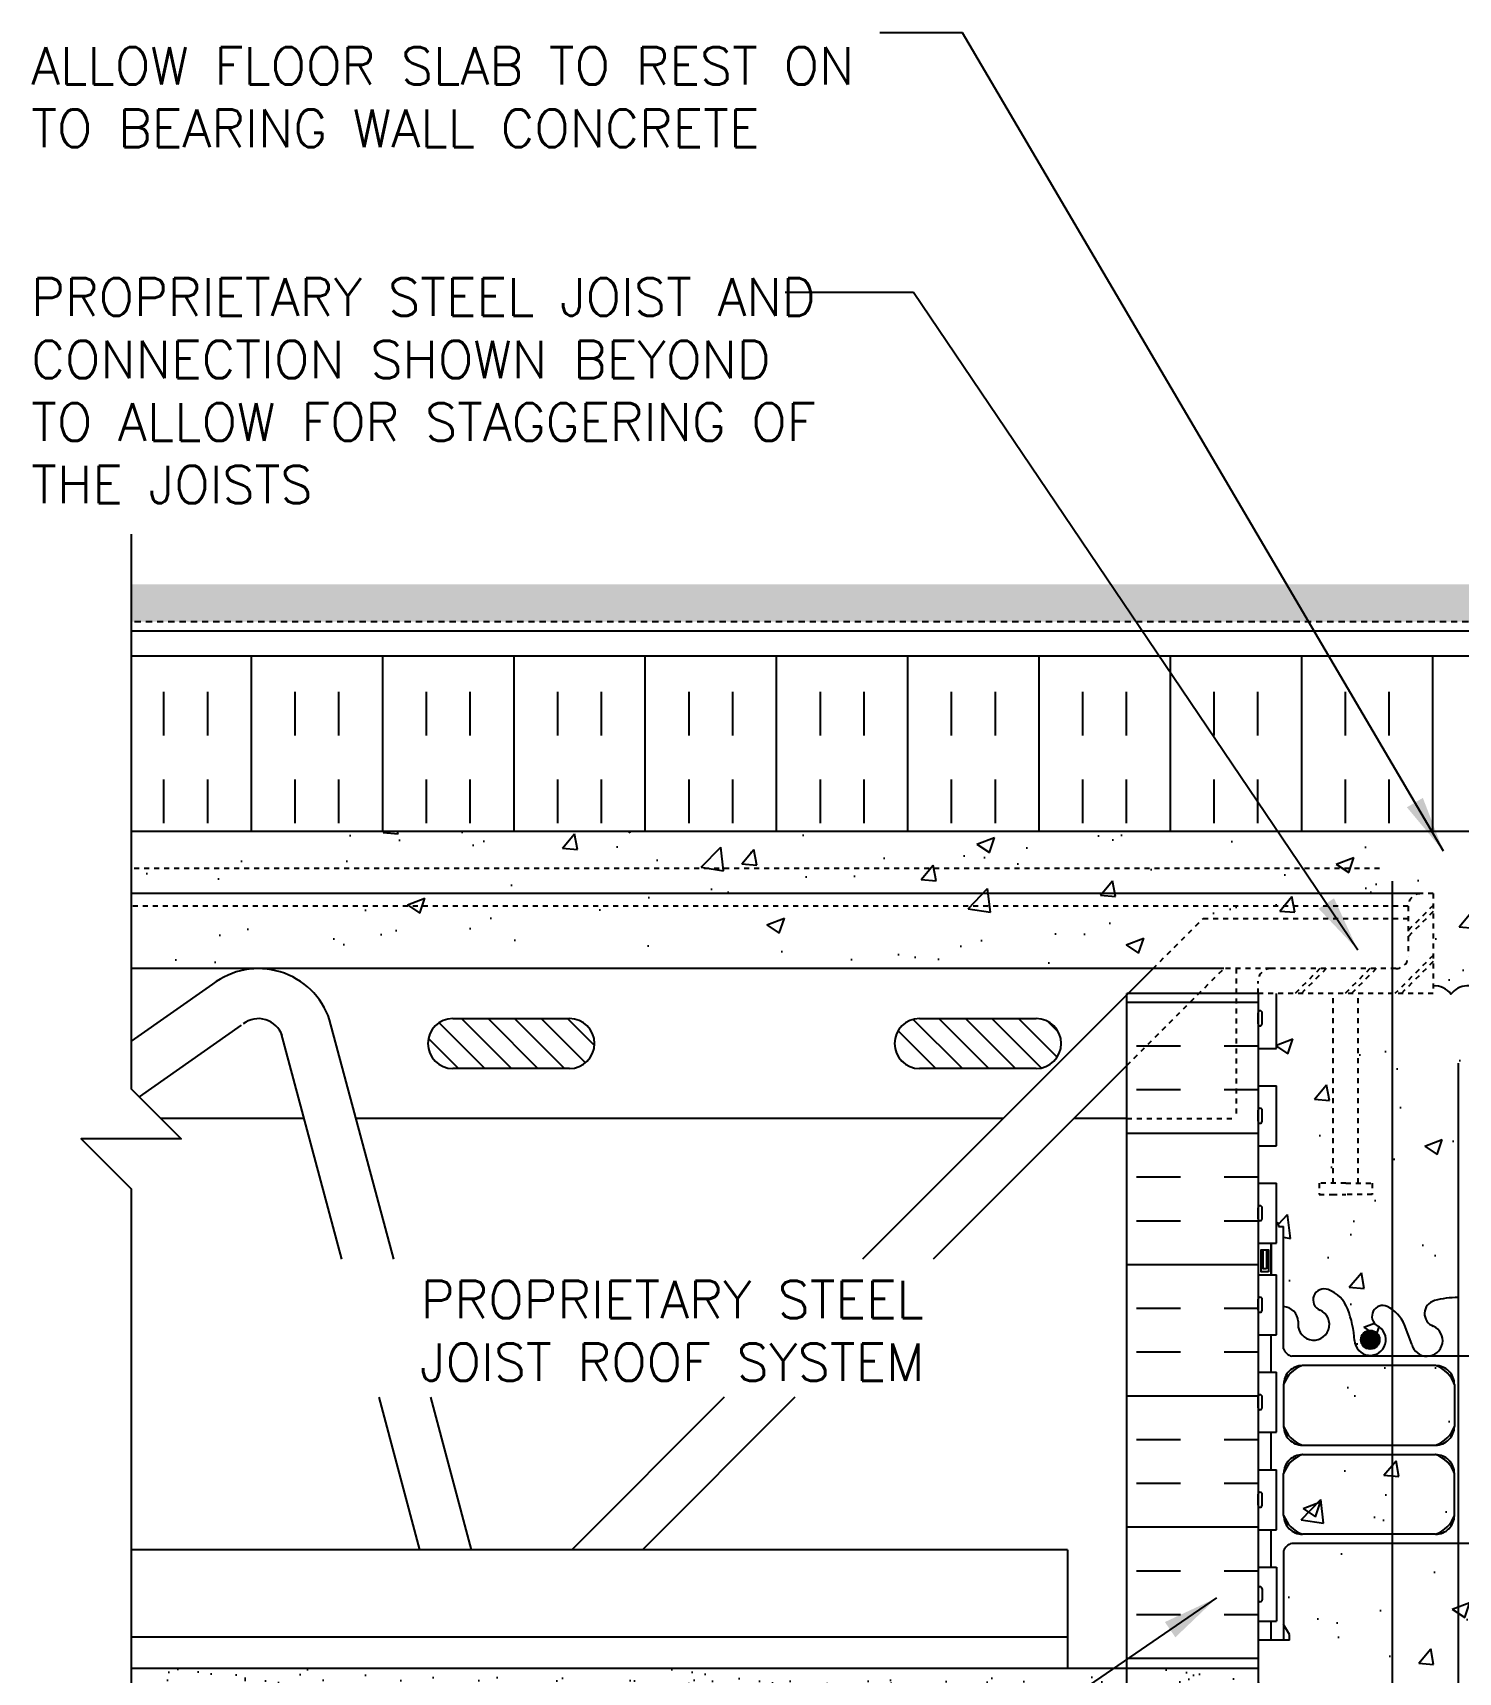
# Model space of a CAD drawing. Header units: inches. Extents: x 170.3 to 227.3, y 170.2 to 242.7.
# Drawn here: x 170.25 to 198.76, y 208.22 to 241.01 of the extents above; entities that cross this region are included whole.
import ezdxf

# ---------------------------------------------------------------- set-up
doc = ezdxf.new("R2010")
doc.units = ezdxf.units.IN
doc.header["$LTSCALE"] = 0.5
doc.header["$MEASUREMENT"] = 0
doc.linetypes.add('DASHED2', pattern=[0.375, 0.25, -0.125])
doc.linetypes.add('HIDDEN2', pattern=[0.1875, 0.125, -0.0625])
for name, color, linetype in [('HATCH', 12, 'Continuous'), ('Hidden2', 12, 'HIDDEN2'), ('line25', 2, 'Continuous'), ('LINE3', 3, 'Continuous'), ('LINE50', 5, 'Continuous'), ('LINE9', 9, 'Continuous'), ('TEXT', 4, 'Continuous'), ('Web_Edge', 9, 'Continuous')]:
    doc.layers.add(name, color=color, linetype=linetype)
doc.styles.add('DIM', font='romans.shx', dxfattribs={"width": 0.7})
doc.styles.add('ROMANS', font='romans.shx', dxfattribs={"height": 0.75})
doc.dimstyles.new('ext_12', dxfattribs={"dimscale": 12, "dimtxt": 0.075, "dimasz": 0.09375, "dimexe": 0.09375, "dimexo": 0.0625, "dimgap": 0.0625, "dimtad": 1, "dimdec": 1, "dimzin": 2, "dimdsep": 46, "dimlunit": 4, "dimtxsty": 'DIM', "dimcen": 0.09, "dimdle": 0.09375, "dimclrt": 4, "dimadec": 0, "dimazin": 0, "dimtfac": 1, "dimtdec": 1, "dimtmove": 2, "dimatfit": 3, "dimfxl": 1, "dimfrac": 2, "dimtolj": 1, "dimtzin": 0, "dimarcsym": 0})

msp = doc.modelspace()

# ---------------------------------------------------------------- hatches: boundary and pattern name
at = {"layer": 'HATCH'}
h = msp.add_hatch(dxfattribs=at)
h.set_pattern_fill('GRAVEL', color=256, style=0)
h.set_pattern_definition([(228.0128, (0.72, 1), (-7.999998232158162, -9.000001341607247), [0.134536, -13.319088]), (184.9697, (0.63, 0.9), (12.00000105151764, 0.9999913070070519), [0.230868, -22.855925]), (132.5104, (0.4, 0.88), (9.999990718346812, -11.0000086738712), [0.162788, -16.116032]), (267.2737, (0.01, 0.63), (0.9999960177271904, 20.00000029497347), [0.210238, -20.813558]), (292.8337, (0, 0.42), (-5.00000990543714, 11.99999641177778), [0.206155, -20.409373]), (357.2737, (0.08, 0.23), (-20.00000029497347, 0.9999960177271915), [0.210238, -20.813558]), (37.6942, (0.29, 0.22), (-13.00000734561798, -9.99999040516053), [0.278029, -27.524849]), (72.2553, (0.51, 0.39), (7.000010762705409, 21.99999623123919), [0.262488, -25.986321]), (121.4296, (0.59, 0.64), (-8.000008234176365, 12.99999503649257), [0.21095, -20.884073]), (175.2364, (0.48, 0.82), (11.00000094631958, -0.9999915326612605), [0.240832, -11.800763]), (222.3974, (0.24, 0.84), (-12.00000735107323, -10.99999208201412), [0.311448, -30.833375]), (138.8141, (1, 0.62), (-7.000002946805715, 5.999997313342756), [0.106301, -10.523844]), (171.4692, (0.92, 0.69), (12.99999828481513, -2.00000791003979), [0.202237, -20.021511]), (225, (0.72, 0.72), (-1.110223024625157e-16, -1.000000309448952), [0.141421, -1.272792]), (203.1986, (0.65, 0.84), (4.999999730667075, 2.000001325264854), [0.076158, -7.539615]), (291.8014, (0.58, 0.81), (-0.9999999105006487, 3.00000027301077), [0.107703, -5.277462]), (30.9638, (0.62, 0.71), (2.999998022287998, 2.000002483540733), [0.174929, -5.656022999999999]), (161.5651, (0.77, 0.8), (2.000000434592962, -0.9999984032227077), [0.126491, -3.035787]), (16.38950000000001, (0, 0.81), (10.00000219841196, 2.99999270981797), [0.1772, -17.542845]), (70.3462, (0.17, 0.86), (-3.999995247371745, -11.00000213560622), [0.148661, -14.717408]), (293.1986, (0.77, 1), (-2.000001325264854, 4.999999730667075), [0.152315, -7.463458]), (343.6105, (0.83, 0.86), (-10.00000219841196, 2.999992709817974), [0.1772, -17.542845]), (339.444, (0, 0.19), (-5.000001844542423, 1.999995996421584), [0.17088, -8.373124]), (294.7751, (0.16, 0.13), (-4.99999218924517, 11.00000342183912), [0.143178, -14.174643]), (66.80140000000002, (0.78, 0), (2.000001325264855, 4.999999730667075), [0.152315, -7.463458]), (17.354, (0.84, 0.14), (-13.00000201909683, -3.999994502259118), [0.167631, -16.59542399999999]), (69.444, (0.29, 0), (-1.999995996421587, -5.000001844542422), [0.08544, -8.458563999999999]), (101.3099, (0.72, 0), (-0.9999976321616053, 4.000000752230952), [0.05099, -5.048029]), (165.9638, (0.71, 0.05), (3.00000054598974, -0.9999980573612457), [0.206155, -3.91695]), (186.009, (0.51, 0.1), (9.99999975090604, 0.9999993174818415), [0.19105, -18.913923]), (303.6901, (0.62, 0.62), (-1.000001334507191, 1.99999955777116), [0.144222, -3.461329]), (353.1572, (0.7, 0.5), (16.99999936547855, -2.000007997924761), [0.251794, -24.927563]), (60.94540000000001, (0.95, 0.47), (-4.000000027199279, -7.000000384569685), [0.102956, -10.192674]), (90, (1, 0.56), (-0.9999999999999999, 1), [0.06, -0.94]), (120.2564, (0.49, 0.13), (3.999994886802693, -7.000002455854734), [0.138924, -13.75352]), (48.01280000000001, (0.42, 0.25), (7.99999823215816, 9.00000134160725), [0.269072, -13.184552]), (0, (0.6, 0.45), (1, 1), [0.26, -0.74]), (325.3048, (0.86, 0.45), (-9.999994258987526, 7.000008609594458), [0.158114, -15.653274]), (254.0546, (0.99, 0.36), (-0.9999998892963811, -4.000000126652151), [0.145602, -7.134508]), (207.646, (0.95, 0.22), (-18.99999580717959, -10.00000771316918), [0.237065, -23.469474]), (175.4261, (0.74, 0.11), (-13.00000055831213, 0.999994801161084), [0.2507989999999999, -24.82907399999999])])
h.paths.add_polyline_path([(225.2879145059163, 229.9784510480389), (172.2233682889573, 229.9784510480389), (172.2233682889573, 229.2284510480389), (225.2879145059163, 229.2284510480387)])
h = msp.add_hatch(dxfattribs=at)
h.set_pattern_fill('INSUL', color=256, scale=7, angle=90, style=0)
h.set_pattern_definition([(90, (227.1245799611005, 226.9490903803436), (-2.625, 1.607348923880901e-16), []), (90, (226.2495799611005, 226.9490903803436), (-2.625, 1.607348923880901e-16), [0.875, -0.875]), (90, (225.3745799611005, 226.9490903803436), (-2.625, 1.607348923880901e-16), [0.875, -0.875])])
h.paths.add_polyline_path([(172.2233682889573, 228.5412463023123), (172.2233682889573, 225.041246302311), (224.020554001845, 225.0412463023123), (224.020554001845, 228.5412463023123)])
h.paths.add_polyline_path([(225.2879145059163, 225.0412463023109), (225.2879145059163, 228.5412463023123), (224.0295393151845, 228.5412463023123), (224.0295393151845, 225.0412463023109)])
h = msp.add_hatch(dxfattribs=at)
h.set_pattern_fill('AR-CONC', color=256, scale=0.5)
h.set_pattern_definition([(49.99999999999999, (0, 0), (3.586300913003767, -0.3137606749129755), [0.375, -4.125]), (355, (0, 0), (-0.693756668065, 3.760960668500059), [0.3, -3.3]), (100.45144446, (0.298858405, -0.02614672), (2.89254423363556, 3.447199954843147), [0.3187009599999999, -3.505710559999999]), (46.18420000000001, (0, 1), (5.336206653357862, -0.8275964039653827), [0.5625, -6.1875]), (96.63563549, (0.444683725, 0.931033465), (4.673309728371142, 4.870593003872752), [0.47805171, -5.258568799999999]), (351.1841639899999, (0, 1), (4.673309725273866, 4.870593001349951), [0.45, -4.950000005]), (21, (0.5, 0.75), (2.984535260592308, -2.013094453326694), [0.375, -4.125]), (326.0000000000001, (0.5, 0.75), (1.216576659607909, 3.625750225234265), [0.3, -3.3]), (71.45144474, (0.74871127, 0.58224213), (4.201111883649856, 1.612655764031769), [0.31870095, -3.50571056]), (37.50000000000001, (0, 0), (0.06079927658645334, 1.664469269156557), [0, -3.26, 0, -3.35, 0, -3.3125]), (7.499999999999999, (0, 0), (1.315347687210743, 1.972058559411801), [0, -1.91, 0, -3.185, 0, -1.2625]), (327.5, (-1.115, 0), (2.669112180862045, -0.1127743586718988), [0, -1.25, 0, -3.9, 0, -5.175]), (317.5, (-1.615, 0), (2.915930846711931, 0.5005249116615886), [0, -1.625, 0, -2.59, 0, -3.675])])
h.paths.add_polyline_path([(225.2879145059163, 225.0412463023109), (172.2233682889573, 225.041246302311), (172.2233682889573, 223.7912463023109), (198.0056413974366, 223.7912463023109), (198.2556413974366, 223.7912463023109), (198.2556413974366, 221.9425054090119, -0.2679642519228291), (198.6115526051942, 221.7765534637597, -0.5061576814537816), (199.255641397437, 221.7912463023109), (199.255641397437, 223.7912463023109), (199.505641397437, 223.7912463023109), (225.2879145059163, 223.7912463023109)])
h.paths.add_polyline_path([(225.2879145059163, 223.5412463023109), (199.755641397437, 223.5412463023109), (199.755641397437, 223.2912463023109), (203.8573549598101, 223.2912463023109), (204.8573549598101, 222.2912463023109), (225.2879145059163, 222.2912463023109)], flags=17)
h.paths.add_polyline_path([(225.2879145059163, 223.7912463023109), (199.505641397437, 223.7912463023109, -0.4142135623730951), (199.755641397437, 223.5412463023109), (225.2879145059163, 223.5412463023109)], flags=17)
h.paths.add_polyline_path([(193.6539278350635, 223.2912463023109), (197.7556413974366, 223.2912463023109), (197.7556413974366, 223.5412463023109), (172.2233682889573, 223.5412463023109), (172.2233682889573, 222.2912463023109), (192.6539278350635, 222.2912463023109)], flags=17)
h.paths.add_polyline_path([(198.0056413974366, 223.7912463023109), (172.2233682889573, 223.7912463023109), (172.2233682889573, 223.5412463023109), (197.7556413974366, 223.5412463023109, -0.4142135623730951)], flags=17)
h.paths.add_polyline_path([(202.7556413974368, 207.5412463023123), (202.7556413974368, 208.8612463022992), (202.1256450174141, 208.8612463022992), (202.1256450174141, 208.9735963022999), (202.2456450174024, 209.1735963022814), (202.2456450174026, 210.642405963589, 0.2681384484804166), (202.084494355551, 210.7905294797051), (195.426796667087, 210.7905294797051, 0.2681558504668751), (195.2656417596567, 210.6423924075364), (195.2656417596567, 209.1735896653051), (195.3856377774595, 208.9735963022995), (195.3856377774595, 208.8612463022996), (194.7556413974368, 208.8612463022992), (194.7556413974368, 207.5412463023123), (194.7556413974368, 205.5068375226201, 0.0884161506867385), (194.9016443942967, 205.4095258301656), (194.9916443942972, 205.4095258301725), (194.9916443942999, 205.3677997702484, -0.2490694201798121), (195.101644394316, 205.1606766184789), (195.1016443943196, 205.0931766184688, -0.4142135623889365), (195.0391443943196, 205.0306766184654), (194.9916443943218, 205.0306766184654), (194.9916443943263, 204.9606766184654), (195.0966443943116, 204.9606766184654, 0.08534784464000952), (195.4261039168565, 205.0361952002035, -0.6696014941105498), (195.5586063156067, 204.9159135035055, 2.087231407562778), (195.9925057455303, 205.1407307617534, -1), (196.1559343169327, 205.5492538358255, -0.2134499129908848), (196.5481600777104, 205.1600533688433, -0.06822591722336797), (196.6838579005754, 204.5321868268125, 1.753170910242574), (197.1347954924896, 204.8287949620478, -0.9407930192557405), (197.3383080291669, 205.2120581819291, -0.1730747606235865), (197.6842163517051, 204.8454011424202), (197.8268541938849, 204.4585562866883, 1.612473537248005), (198.2583973584057, 204.8181444863924, -0.7348724129767306), (198.2815009619898, 205.3291833330945, -0.06847526280507632), (198.7556413974378, 205.3912463023123, -0.06847526280392292), (199.229781832878, 205.3291833330964, -0.7348724129881422), (199.2528854364681, 204.8181444863922, 1.61247353724595), (199.6844286009896, 204.4585562866883), (199.8270664431694, 204.8454011424202, -0.1730747606230535), (200.1729747657062, 205.2120581819284, -0.940793019257938), (200.3764873023841, 204.8287949620473, 1.753170910245177), (200.8274248942992, 204.5321868268142, -0.06822591722308871), (200.9631227171638, 205.1600533688424, -0.2134499129903122), (201.3553484779396, 205.5492538358247, -1), (201.5187770493439, 205.1407307617532, 2.087231407562491), (201.9526764792678, 204.9159135035057, -0.6696014941112406), (202.0851788780184, 205.0361952002034, 0.08534784463990872), (202.4146384005629, 204.9606766184654), (202.5196384005482, 204.9606766184654), (202.5196384005527, 205.0306766184654), (202.4721384005549, 205.0306766184654, -0.4142135623889448), (202.4096384005549, 205.0931766184688), (202.4096384005585, 205.1606766184789, -0.2490694201798237), (202.5196384005746, 205.3677997702484), (202.5196384005773, 205.4095258301725), (202.6096384005778, 205.4095258301656, 0.0884161506861021), (202.7556413974368, 205.5068375226193)])
h.paths.add_polyline_path([(198.6793955113175, 212.1938355672068, 0.2256517540590405), (198.3043955113155, 212.5688355672121), (195.6406460052345, 212.5688355672121, 0.2256517540569462), (195.265646005233, 212.1938355672126), (195.265646005233, 211.3530296625663, 0.2256517540553574), (195.640646005231, 210.978029662568), (198.3043955113155, 210.978029662568, 0.2256517540596198), (198.679395511318, 211.3530296625746)])
h.paths.add_polyline_path([(202.2456450174031, 212.1938355672126, 0.2256517540568733), (201.8706450174018, 212.568835567212), (199.2068955113231, 212.568835567212, 0.225651754058534), (198.8318955113181, 212.1938355672113), (198.8318955113177, 211.3530296625663, 0.225651754054202), (199.2068955113122, 210.9780296625681), (201.8706450174053, 210.9780296625681, 0.2256517540552867), (202.2456450174031, 211.3530296625663)])
h.paths.add_polyline_path([(202.2456450174031, 213.1344571566692), (202.2456450174031, 213.9752630613155, 0.2256517540552845), (201.8706450174053, 214.3502630613137), (199.2068955113122, 214.3502630613136, 0.2256517540542015), (198.8318955113177, 213.9752630613154), (198.8318955113181, 213.1344571566705, 0.2256517540585339), (199.2068955113231, 212.7594571566697), (201.8706450174016, 212.7594571566697, 0.225651754056948)])
h.paths.add_polyline_path([(198.679395511318, 213.9752630613072, 0.2256517540595451), (198.3043955113157, 214.3502630613137), (195.6406460052308, 214.3502630613137, 0.2256517540552849), (195.265646005233, 213.9752630613155), (195.265646005233, 213.1344571566692, 0.2256517540569461), (195.6406460052345, 212.7594571566697), (198.3043955113155, 212.7594571566697, 0.2256517540590418), (198.6793955113175, 213.134457156675)])
edge = h.paths.add_edge_path()
edge.add_arc((202.4096384005485, 200.9535698372827), 0.4999999999999989, 46.21088882983793, 66.42182151813506)
edge.add_line((202.6096384005778, 201.4118274067655), (202.5196384005773, 201.4118274067586))
edge.add_line((202.5196384005773, 201.4118274067586), (202.5196384005746, 201.4535534666827))
edge.add_arc((202.6596384005585, 201.6606766184657), 0.2500000000000089, 180.0000000030875, 235.94420226187, ccw=False)
edge.add_line((202.4096384005585, 201.6606766184522), (202.4096384005549, 201.7281766184623))
edge.add_arc((202.4721384005549, 201.7281766184657), 0.06250000000000001, 90, 180.0000000031006, ccw=False)
edge.add_line((202.4721384005549, 201.7906766184657), (202.5196384005527, 201.7906766184656))
edge.add_line((202.5196384005527, 201.7906766184656), (202.5196384005482, 201.8606766184656))
edge.add_line((202.5196384005482, 201.8606766184656), (202.4146384005635, 201.8606766184656))
edge.add_arc((202.5370470517207, 202.2032804809859), 0.3638149041640835, 214.9775137480603, 250.33874127357421, ccw=False)
edge.add_arc((201.6139281564025, 201.5920504296514), 0.7434990637615163, 32.79191652787623, 73.81071145721666)
edge.add_spline(control_points=[(201.8212243006898, 202.3060666524207), (200.3837743006899, 202.6265266524207)], knot_values=[0, 0, 1, 1], degree=1, periodic=0)
edge.add_arc((199.8274364526661, 199.6949218448033), 2.983926699701154, 79.25461642972982, 90.0994654644664)
edge.add_line((199.822256358974, 202.6788440481824), (198.7556413974372, 202.6945965476111))
edge.add_line((198.7556413974372, 202.6945965476111), (197.6890264359005, 202.6788440481824))
edge.add_arc((197.6838463422084, 199.6949218448033), 2.983926699701158, 89.90053453553361, 100.7453835702696)
edge.add_spline(control_points=[(197.1275084941846, 202.6265266524207), (195.6900584941847, 202.3060666524207)], knot_values=[0, 0, 1, 1], degree=1, periodic=0)
edge.add_arc((195.897354638472, 201.5920504296514), 0.7434990637615169, 106.1892885427854, 147.208083472111)
edge.add_arc((194.9742357431538, 202.2032804809859), 0.3638149041640837, 289.6612587264258, 325.0224862519683, ccw=False)
edge.add_line((195.096644394311, 201.8606766184656), (194.9916443943263, 201.8606766184656))
edge.add_line((194.9916443943263, 201.8606766184656), (194.9916443943218, 201.7906766184657))
edge.add_line((194.9916443943218, 201.7906766184657), (195.0391443943196, 201.7906766184657))
edge.add_arc((195.0391443943196, 201.7281766184657), 0.06250000000000001, -3.100581125181634e-09, 90, ccw=False)
edge.add_line((195.1016443943196, 201.7281766184623), (195.101644394316, 201.6606766184522))
edge.add_arc((194.851644394316, 201.6606766184657), 0.2499999999999887, 304.05579773812997, 359.9999999969125, ccw=False)
edge.add_line((194.9916443942999, 201.4535534666827), (194.9916443942972, 201.4118274067586))
edge.add_line((194.9916443942972, 201.4118274067586), (194.9016443942967, 201.4118274067655))
edge.add_arc((195.1016443943259, 200.9535698372827), 0.4999999999999986, 113.5781784818649, 133.7891111703072)
edge.add_line((194.7556413974368, 201.3145157143109), (194.7556413974368, 195.7679768903136))
edge.add_arc((195.101644394326, 196.1289227673419), 0.5000000000000041, 226.2108888296904, 246.4218215181334)
edge.add_line((194.9016443942967, 195.6706651978591), (194.9916443942972, 195.670665197866))
edge.add_line((194.9916443942972, 195.670665197866), (194.9916443942999, 195.6289391379418))
edge.add_arc((194.851644394316, 195.4218159861589), 0.2500000000000094, 3.087507138843648e-09, 55.944202261869975, ccw=False)
edge.add_line((195.101644394316, 195.4218159861724), (195.1016443943196, 195.3543159861623))
edge.add_arc((195.0391443943196, 195.3543159861589), 0.06250000000000001, -90, 3.100524281762773e-09, ccw=False)
edge.add_line((195.0391443943196, 195.2918159861589), (194.9916443943218, 195.2918159861589))
edge.add_line((194.9916443943218, 195.2918159861589), (194.9916443943263, 195.2218159861589))
edge.add_line((194.9916443943263, 195.2218159861589), (195.096644394311, 195.2218159861589))
edge.add_arc((194.9742357431538, 194.8792121236387), 0.3638149041640722, 34.9775137480317, 70.33874127357433, ccw=False)
edge.add_arc((195.897354638472, 195.4904421749732), 0.7434990637615162, 212.7919165278902, 253.8107114572166)
edge.add_spline(control_points=[(195.6900584941847, 194.7764259522039), (197.1275084941846, 194.4559659522039)], knot_values=[0, 0, 1, 1], degree=1, periodic=0)
edge.add_arc((197.6838463422084, 197.3875707598212), 2.98392669970107, 259.2546164297261, 270.0994654644669)
edge.add_line((197.6890264359006, 194.4036485564422), (198.7556413974373, 194.3878960570135))
edge.add_line((198.7556413974373, 194.3878960570135), (199.8222563589738, 194.4036485564422))
edge.add_arc((199.8274364526662, 197.3875707598212), 2.983926699701056, 269.9005345355292, 280.7453835702544)
edge.add_spline(control_points=[(200.3837743006899, 194.4559659522039), (201.8212243006898, 194.7764259522039)], knot_values=[0, 0, 1, 1], degree=1, periodic=0)
edge.add_arc((201.6139281564026, 195.4904421749732), 0.7434990637615155, 286.1892885427785, 327.2080834721967)
edge.add_arc((202.5370470517206, 194.8792121236387), 0.3638149041640723, 109.66125872642161, 145.0224862517795, ccw=False)
edge.add_line((202.4146384005635, 195.2218159861589), (202.5196384005482, 195.2218159861589))
edge.add_line((202.5196384005482, 195.2218159861589), (202.5196384005527, 195.291815986159))
edge.add_line((202.5196384005527, 195.291815986159), (202.4721384005549, 195.2918159861589))
edge.add_arc((202.4721384005549, 195.3543159861589), 0.06250000000000001, 179.9999999968994, 270.00000000002603, ccw=False)
edge.add_line((202.4096384005549, 195.3543159861623), (202.4096384005585, 195.4218159861724))
edge.add_arc((202.6596384005585, 195.4218159861589), 0.2499999999999894, 124.05579773813, 179.9999999969125, ccw=False)
edge.add_line((202.5196384005746, 195.6289391379418), (202.5196384005773, 195.670665197866))
edge.add_line((202.5196384005773, 195.670665197866), (202.6096384005778, 195.6706651978591))
edge.add_arc((202.4096384005485, 196.1289227673419), 0.500000000000004, 293.5781784818666, 313.7891111701621)
edge.add_line((202.7556413974368, 195.7679768903128), (202.7556413974368, 201.3145157143118))
h.paths.add_polyline_path([(198.7556413974368, 190.5412463023123), (198.7556413974368, 189.5412463023123), (198.7556413974368, 188.5412463023123), (199.7556413974368, 189.5412463023123), (202.7556413974368, 189.5412463023123), (202.7556413974368, 191.5756550820053, 0.08841615068610044), (202.6096384005778, 191.672966774459), (202.5196384005773, 191.6729667744521), (202.5196384005746, 191.7146928343762, -0.2490694201798075), (202.4096384005585, 191.9218159861457), (202.4096384005549, 191.9893159861558, -0.4142135623889365), (202.4721384005549, 192.0518159861591), (202.5196384005527, 192.0518159861591), (202.5196384005482, 192.1218159861591), (202.4146384005629, 192.1218159861591, 0.08534784463968267), (202.0851788780191, 192.0462974044216, -0.6696014941148067), (201.9526764792678, 192.1665791011189, 2.087231407555913), (201.5187770493426, 191.9417618428718, -1), (201.355348477941, 191.5332387687994, -0.2134499129906764), (200.963122717164, 191.9224392357816, -0.06992325913732075), (200.8262557638302, 192.5662419354991, 1.702394472353076), (200.3764873023844, 192.2536976425771, -0.9407930192592506), (200.172974765704, 191.8704344226973, -0.1730747606222152), (199.8270664431694, 192.2370914622044), (199.6844286009896, 192.6239363179363, 1.612473537241495), (199.2528854364669, 192.2643481182328, -0.7348724129542479), (199.2297818329012, 191.7533092715346, -0.0684752628075993), (198.7556413974362, 191.6912463023122, -0.06847526280395284), (198.2815009619958, 191.7533092715284, -0.7348724129847869), (198.2583973584052, 192.2643481182319, 1.612473537249506), (197.8268541938849, 192.6239363179363), (197.6842163517051, 192.2370914622044, -0.1730747606226342), (197.3383080291694, 191.8704344226967, -0.9407930192582996), (197.1347954924922, 192.2536976425781, 1.702394472320479), (196.6850270310449, 192.5662419355068, -0.06992325913807113), (196.5481600777107, 191.9224392357822, -0.2134499129884055), (196.1559343169395, 191.5332387688018, -1), (195.9925057455276, 191.9417618428701, 2.087231407572275), (195.5586063156064, 192.1665791011196, -0.6696014941289152), (195.4261039168529, 192.0462974044225, 0.08534784463901646), (195.0966443943116, 192.1218159861591), (194.9916443943263, 192.1218159861591), (194.9916443943218, 192.0518159861591), (195.0391443943196, 192.0518159861591, -0.4142135623889448), (195.1016443943196, 191.9893159861558), (195.101644394316, 191.9218159861457, -0.2490694201798228), (194.9916443942999, 191.7146928343762), (194.9916443942972, 191.6729667744521), (194.9016443942967, 191.672966774459, 0.08841615068675414), (194.7556413974368, 191.5756550820044), (194.7556413974368, 189.5412463023123), (197.7556413974368, 189.5412463023123)])
edge = h.paths.add_edge_path()
edge.add_line((202.3906888031949, 218.1162463022932), (202.7556413974368, 218.1162463022932))
edge.add_line((202.7556413974368, 218.1162463022932), (202.755641397437, 221.7912463023109))
edge.add_line((202.755641397437, 221.7912463023109), (201.255641397437, 221.7912463023109))
edge.add_line((201.255641397437, 221.7912463023109), (201.255641397437, 217.9989861899267))
edge.add_line((201.255641397437, 217.9989861899267), (201.5342553361782, 217.9989861899267))
edge.add_line((201.5342553361782, 217.9989861899267), (201.5342553361782, 217.7723645259122))
edge.add_line((201.5342553361782, 217.7723645259122), (201.274575440249, 217.7723645259122))
edge.add_line((201.274575440249, 217.7723645259122), (201.005641397437, 217.7723645259123))
edge.add_line((201.005641397437, 217.7723645259123), (200.4770274586958, 217.7723645259122))
edge.add_line((200.4770274586958, 217.7723645259122), (200.4770274586958, 217.9989861899267))
edge.add_line((200.4770274586958, 217.9989861899267), (200.755641397437, 217.9989861899267))
edge.add_line((200.755641397437, 217.9989861899267), (200.755641397437, 221.7912463023109))
edge.add_line((200.755641397437, 221.7912463023109), (199.255641397437, 221.7912463023109))
edge.add_arc((198.9389948241608, 221.5472759532875), 0.3997331404451134, 37.61358894875671, 144.9999999502616)
edge.add_arc((198.2898877273926, 221.5513212911296), 0.3926803091559372, 35.00000004973126, 95.00322022018963)
edge.add_line((198.2556413974366, 221.9425054090119), (198.2556413974366, 221.7912463023109))
edge.add_line((198.2556413974366, 221.7912463023109), (196.7556413974366, 221.7912463023109))
edge.add_line((196.7556413974366, 221.7912463023109), (196.7556413974366, 217.9989861899267))
edge.add_line((196.7556413974366, 217.9989861899267), (197.0342553361778, 217.9989861899267))
edge.add_line((197.0342553361778, 217.9989861899267), (197.0342553361778, 217.7723645259122))
edge.add_line((197.0342553361778, 217.7723645259122), (196.5056413974366, 217.7723645259123))
edge.add_line((196.5056413974366, 217.7723645259123), (196.2367073546245, 217.7723645259123))
edge.add_line((196.2367073546245, 217.7723645259123), (195.9770274586954, 217.7723645259122))
edge.add_line((195.9770274586954, 217.7723645259122), (195.9770274586954, 217.9989861899267))
edge.add_line((195.9770274586954, 217.9989861899267), (196.2556413974366, 217.9989861899267))
edge.add_line((196.2556413974366, 217.9989861899267), (196.2556413974366, 221.7912463023109))
edge.add_line((196.2556413974366, 221.7912463023109), (195.1205939916782, 221.7912463023109))
edge.add_line((195.1205939916782, 221.7912463023109), (195.1205939916782, 220.696246302306))
edge.add_line((195.1205939916782, 220.696246302306), (194.7556413974368, 220.6962463023061))
edge.add_line((194.7556413974368, 220.6962463023061), (194.7556413974368, 219.946246302306))
edge.add_line((194.7556413974368, 219.946246302306), (195.1205939916782, 219.946246302306))
edge.add_line((195.1205939916782, 219.946246302306), (195.1205939916782, 218.746246302306))
edge.add_line((195.1205939916782, 218.746246302306), (194.7556413974368, 218.746246302306))
edge.add_line((194.7556413974368, 218.746246302306), (194.7556413974368, 217.1018576203063))
edge.add_line((194.7556413974368, 217.1018576203063), (194.8406377774721, 217.3625131857487))
edge.add_arc((194.8906377774742, 217.3358465190869), 0.05666666666619716, 28.072486935530094, 151.9275130694583, ccw=False)
edge.add_line((194.9406377774739, 217.362513185753), (194.9895508209521, 217.2125131857529))
edge.add_line((194.9895508209521, 217.2125131857529), (195.1156377774736, 217.212513185753))
edge.add_arc((195.1156377774737, 217.162513185753), 0.05000000000001137, 6.508571459562518e-11, 90.00000000009771, ccw=False)
edge.add_line((195.1656377774737, 217.1625131857531), (195.1656377774738, 217.1325131857529))
edge.add_line((195.1656377774738, 217.1325131857529), (195.2656377774737, 217.132513185753))
edge.add_line((195.2656377774737, 217.132513185753), (195.2656405302236, 215.5310154637807))
edge.add_arc((195.2462460937304, 215.2187835476109), 0.312833683675445, 3.1389372695427937, 86.44561158722018, ccw=False)
edge.add_arc((195.8659438677941, 215.173880693648), 0.3135313569610292, 168.5886214204627, 426.1916336581905)
edge.add_arc((196.0742241451133, 215.6649922987746), 0.2199999999999868, 68.19625201407263, 248.1962520140725, ccw=False)
edge.add_arc((195.9169748198329, 215.2361952182704), 0.6766585701928073, 21.12389215284003, 69.31974716715968, ccw=False)
edge.add_arc((194.3260330284032, 214.6711975470346), 2.364765241385576, 4.002318002788627, 20.001507721427117, ccw=False)
edge.add_arc((196.9970360463721, 214.8671513692882), 0.3135313569610511, 185.6560803834385, 423.9348258779521)
edge.add_arc((197.2482588207498, 215.3342123147435), 0.2173766041081115, 65.52643918112011, 238.5370110159732, ccw=False)
edge.add_arc((196.9975087332245, 214.8640450646784), 0.7499256556132867, 23.693752889724692, 62.97047426081161, ccw=False)
edge.add_line((197.6842204655867, 215.1654011424056), (197.8268583077666, 214.7785562866734))
edge.add_arc((198.1318354806976, 214.8512944182747), 0.3135313569610161, 193.4146339816282, 426.191633663618)
edge.add_arc((198.3499191021955, 215.3900487270377), 0.2680134754942258, 104.78919235824219, 250.0337521461731, ccw=False)
edge.add_arc((198.7441018633856, 213.9572668609114), 1.75401742768223, 89.6229187515595, 105.2918337452532, ccw=False)
edge.add_arc((198.7671891592523, 213.9572668609113), 1.754017427682284, 74.70816625474049, 90.37708124843499, ccw=False)
edge.add_arc((199.1613719204423, 215.3900487270377), 0.2680134754942204, -70.0337521461808, 75.2108076417253, ccw=False)
edge.add_arc((199.3794555419404, 214.8512944182747), 0.3135313569610328, 113.8083663363983, 346.5853660183678)
edge.add_line((199.6844327148713, 214.7785562866734), (199.8270705570512, 215.1654011424056))
edge.add_arc((200.5137822894135, 214.8640450646783), 0.7499256556133841, 117.02952573918449, 156.306247110274, ccw=False)
edge.add_arc((200.263032201888, 215.3342123147435), 0.2173766041081044, -58.53701101597318, 114.47356081883291, ccw=False)
edge.add_arc((200.5142549762658, 214.8671513692882), 0.3135313569610294, 116.0651741220618, 354.3439196165455)
edge.add_arc((203.1852579942345, 214.6711975470347), 2.364765241385389, 159.9984922785771, 175.9976819972173, ccw=False)
edge.add_arc((201.5943162028051, 215.2361952182704), 0.6766585701929316, 110.68025283283379, 158.8761078471612, ccw=False)
edge.add_arc((201.4370668775246, 215.6649922987746), 0.2199999999999973, -68.19625201410548, 111.8037479858944, ccw=False)
edge.add_arc((201.6453471548438, 215.173880693648), 0.3135313569609989, 113.8083663418396, 371.4113785808523)
edge.add_arc((202.2650449289057, 215.2187835476109), 0.3128336836754549, 93.5553930993089, 176.8610627291594, ccw=False)
edge.add_line((202.2456450174014, 215.5310151236496), (202.2456450173999, 217.132513185753))
edge.add_line((202.2456450173999, 217.132513185753), (202.3456450174, 217.1325131857529))
edge.add_line((202.3456450174, 217.1325131857529), (202.3456450174, 217.162513185753))
edge.add_arc((202.3956450174, 217.162513185753), 0.05000000000001137, 95.68874510442782, 180, ccw=False)
edge.add_line((202.3906888031948, 217.2122669387849), (202.3906888031949, 218.1162463022932))
h = msp.add_hatch(dxfattribs=at)
h.set_pattern_fill('INSUL', color=256, scale=7, style=0)
h.set_pattern_definition([(0, (204.5733028353372, 216.3710597608768), (0, 2.625), []), (0, (204.5733028353372, 217.2460597608768), (0, 2.625), [0.875, -0.875]), (0, (204.5733028353372, 218.1210597608768), (0, 2.625), [0.875, -0.875])])
h.paths.add_polyline_path([(205.380641397437, 218.2912463023109), (202.7556413974368, 218.2912463023109), (202.7556413974368, 208.2912463023109), (205.3806413974368, 208.2912463023109)])
h.paths.add_polyline_path([(194.7556413974368, 221.7912463023109), (192.1306413974368, 221.7912463023109), (192.1306413974368, 207.5412463023123), (192.5681413974368, 207.5412463023123), (192.5681413974368, 208.0412463023123), (194.0681413974368, 208.0412463023123), (194.0681413974368, 207.5412463023123), (194.7556413974368, 207.5412463023123)])
h = msp.add_hatch(dxfattribs=at)
h.set_pattern_fill('ANSI31', color=256, scale=3, style=0)
h.set_pattern_definition([(135, (180.1088087968321, 220.5378761734885), (0.2651650429449553, 0.2651650429449554), [])])
h.paths.add_polyline_path([(180.9872038974366, 220.2915588023109, 1), (180.9872038974366, 221.2909338023109), (178.6553288974367, 221.2909338023109, 1), (178.6553288974367, 220.2915588023109)])
h.paths.add_polyline_path([(187.9865788974366, 221.2909338023109, 1), (187.9865788974366, 220.2915588023109), (190.3184538974366, 220.2915588023109, 1), (190.3184538974366, 221.2909338023109)])
h = msp.add_hatch(dxfattribs=at)
h.set_pattern_fill('AR-SAND', color=256, scale=0.5, style=0)
h.set_pattern_definition([(142.5, (184.7851747342827, 208.0375306399849), (0.03149667905480408, 0.9634118845065793), [0, -0.76, 0, -0.85, 0, -0.8125]), (172.5, (184.7851747342827, 208.0375306399849), (-0.8848883526338636, 1.41107303261487), [0, -0.41, 0, -0.685, 0, -0.2625]), (212.5, (185.4001747342827, 208.0375306399849), (-1.557070930875748, 0.002829526768482471), [0, -0.25, 0, -0.9, 0, -1.175]), (222.5, (185.4001747342827, 208.0375306399849), (-1.503063302286147, 0.4388377824671247), [0, -0.125, 0, -0.59, 0, -0.675])])
h.paths.add_polyline_path([(192.1306413974368, 205.0060745860814), (191.6306413974368, 204.0573165351254), (191.6306413974368, 207.7912463023109), (192.1306413974367, 207.7912463023109)])
h.paths.add_polyline_path([(192.1306413974368, 198.4819985725794), (191.6306413974366, 198.4819985725794), (191.6306413974368, 204.0573165351255), (192.1306413974368, 205.0060745860814)])
h.paths.add_polyline_path([(172.2233682889573, 208.2912463023109), (172.2233682889573, 207.7912463023109), (194.2774492433945, 207.7912463023109), (194.2774492433945, 208.2912463023109)])
at = {"layer": 'LINE3'}
h = msp.add_hatch(color=256, dxfattribs=at)
h.paths.add_polyline_path([(197.1813843821835, 214.8329177442454, -0.8313954898624936), (196.8126877105607, 214.8329177442454)])
h.paths.add_polyline_path([(197.1845360463721, 214.8671513692882, -0.04593457776007547), (197.1813843821835, 214.8329177442454), (196.8126877105607, 214.8329177442454, -0.04593457776007547), (196.8095360463721, 214.8671513692882, -1)])

# ---------------------------------------------------------------- linework, layer by layer
at = {"layer": 'HATCH'}
msp.add_lwpolyline([(199.255641397437, 221.7912463023109, 0.506157681453794), (198.6115526051942, 221.7765534637597, 0.2679642519228304), (198.2556413974366, 221.9425054090119, 0.2679642519228304)], format="xyb", dxfattribs=at)
at = {"layer": 'Hidden2', "linetype": 'HIDDEN2'}
for p, q in [((197.1804302666891, 224.2912463023109), (172.2233682889573, 224.2912463023109)), ((197.7556413974366, 223.5412463023109), (172.2233682889573, 223.5412463023109))]:
    msp.add_line(p, q, dxfattribs=at)
at = {"layer": 'Hidden2'}
for p, q in [((198.2556413974366, 223.7912463023109), (198.0056413974366, 223.7912463023109)), ((198.2556413974366, 223.7912463023109), (198.2556413974366, 221.7912463023109)), ((198.2556413974366, 223.5553662039), (197.7556413974366, 223.0553662039)), ((197.7556413974366, 223.5412463023109), (197.7556413974366, 222.5412463023109)), ((198.2556413974366, 223.4303662039), (197.7556413974366, 222.9303662039)), ((192.6539278350635, 222.2912463023109), (193.6539278350635, 223.2912463023109)), ((193.6539278350635, 223.2912463023109), (197.7556413974366, 223.2912463023109)), ((198.2556413974366, 222.5553662039), (197.4915214958474, 221.7912463023109)), ((198.2556413974366, 222.4303662039001), (197.6165214958474, 221.7912463023109)), ((192.1306413974368, 220.3537463023111), (194.0681413974366, 222.2912463023109)), ((195.0056413974366, 222.2912463023109), (194.0681413974366, 222.2912463023109)), ((194.3181413974366, 222.2912463023109), (194.3181413974366, 219.2912463023109)), ((194.7556413974366, 221.7912463023109), (194.7556413974366, 222.0412463023109)), ((197.5056413974366, 222.2912463023109), (195.0056413974366, 222.2912463023109)), ((195.9915214958474, 222.2912463023109), (195.4915214958474, 221.7912463023109)), ((196.1165214958474, 222.2912463023109), (195.6165214958474, 221.7912463023109)), ((196.9915214958474, 222.2912463023109), (196.4915214958474, 221.7912463023109)), ((197.1165214958474, 222.2912463023109), (196.6165214958474, 221.7912463023109)), ((198.2556413974366, 221.7912463023109), (194.7556413974366, 221.7912463023109)), ((196.2556413974366, 217.9989861899267), (196.2556413974366, 221.7912463023109)), ((196.7556413974366, 217.9989861899267), (196.7556413974366, 221.7912463023109)), ((192.1306413974368, 219.2912463023109), (194.3181413974366, 219.2912463023109))]:
    msp.add_line(p, q, dxfattribs=at)
for points in [[(196.5056413974366, 217.9989861899267), (195.9770274586954, 217.9989861899267), (195.9770274586954, 217.7723645259122), (196.2367073546246, 217.7723645259122)], [(196.2367073546245, 217.7723645259123), (196.5056413974366, 217.7723645259123)], [(196.5056413974366, 217.9989861899267), (197.0342553361778, 217.9989861899267), (197.0342553361778, 217.7723645259122), (196.5056413974366, 217.7723645259123)]]:
    msp.add_lwpolyline(points, dxfattribs=at)
for centre, start, end in [((198.0056413974366, 223.5412463023109), 90, 180), ((197.5056413974366, 222.5412463023109), 270, 7.016709298534877e-15), ((195.0056413974366, 222.0412463023109), 90, 180)]:
    msp.add_arc(centre, 0.25, start, end, dxfattribs=at)
at = {"layer": 'line25'}
for p, q in [((172.2233682889573, 225.041246302311), (225.2879145059163, 225.0412463023109)), ((194.7556413974366, 221.7912463023109), (192.1306413974366, 221.7912463023109)), ((194.7556413974368, 221.7912463023109), (194.7556413974368, 207.5412463023123)), ((195.1205939916782, 220.6962463023061), (195.1205939916782, 221.7912463023109)), ((194.7556413974363, 220.6962463023061), (195.1205939916782, 220.696246302306)), ((194.7556413974363, 219.946246302306), (195.1205939916782, 219.946246302306)), ((195.1205939916782, 218.746246302306), (195.1205939916782, 219.9462463023061)), ((194.7556413974363, 218.746246302306), (195.1205939916782, 218.746246302306)), ((194.7556413974363, 217.996246302306), (195.1205939916782, 217.996246302306)), ((195.1205939916782, 216.796246302306), (195.1205939916782, 217.996246302306)), ((194.7556413974363, 216.796246302306), (195.1205939916782, 216.7962463023059)), ((194.7556413974368, 216.1662463022932), (195.1205939916787, 216.1662463022932)), ((195.1205939916787, 214.9662463022932), (195.1205939916787, 216.1662463022933)), ((194.7556413974368, 214.9662463022932), (195.1205939916787, 214.9662463022932)), ((194.7556413974368, 214.2162463022932), (195.1205939916787, 214.2162463022932)), ((195.1205939916787, 213.0162463022932), (195.1205939916787, 214.2162463022933)), ((194.7556413974368, 213.0162463022932), (195.1205939916787, 213.0162463022932)), ((194.7556413974368, 212.2662463022932), (195.1205939916787, 212.2662463022932)), ((195.1205939916787, 211.0662463022932), (195.1205939916787, 212.2662463022932)), ((194.7556413974368, 211.0662463022932), (195.1205939916787, 211.0662463022931)), ((194.7556413974368, 210.3162463022933), (195.1205939916787, 210.3162463022933)), ((195.1205939916787, 210.3162463022932), (195.1205939916787, 209.2362463022932)), ((194.7556413974368, 209.2362463022932), (195.1205939916787, 209.2362463022932))]:
    msp.add_line(p, q, dxfattribs=at)
msp.add_lwpolyline([(225.2879145059163, 228.5412463023123), (172.2233682889573, 228.5412463023123)], dxfattribs=at)
at = {"layer": 'LINE3'}
for p, q in [((197.438479390788, 224.041246302311), (197.438479390788, 196.9111696131303)), ((198.7556413974368, 220.4024774517059), (198.7556413974368, 190.5412463023123))]:
    msp.add_line(p, q, dxfattribs=at)
msp.add_circle((196.9970360463721, 214.8671513692882), 0.1875, dxfattribs=at)
at = {"layer": 'LINE50', "color": 9, "linetype": 'DASHED2'}
msp.add_line((225.2879145059163, 229.2284510480387), (172.2233682889573, 229.2284510480389), dxfattribs=at)
at = {"layer": 'LINE50'}
msp.add_line((192.1306413974368, 207.5412463023123), (192.1306413974368, 221.7912463023109), dxfattribs=at)
at = {"layer": 'LINE9'}
for p, q in [((198.0056413974366, 223.7912463023109), (172.2233682889573, 223.7912463023109)), ((194.0681413974366, 222.2912463023109), (172.2233682889573, 222.2912463023109)), ((175.9140184730516, 222.2912463023109), (174.4140184730516, 222.2912463023109)), ((192.6539278350635, 222.2912463023109), (186.8416978656516, 216.479016332899)), ((173.8494033635282, 221.977660755309), (172.2233682889573, 220.839098738701)), ((194.7556413974368, 221.3512463023061), (194.7556450174003, 221.3512463023061)), ((194.7556450173999, 221.1862463023061), (194.7556450173999, 221.406246302306)), ((194.7956450173998, 221.446246302306), (194.7956450174007, 221.446246302306)), ((194.8356450173998, 221.186246302306), (194.8356450174007, 221.406246302306)), ((174.4229797998792, 221.15850871102), (172.3805988604904, 219.7284181813641)), ((177.4714007995795, 216.479016332899), (176.1881832575836, 221.2680493967915)), ((178.6553288974367, 221.2909338023109), (180.9872038974366, 221.2909338023109)), ((187.9865788974366, 221.2909338023109), (190.3184538974366, 221.2909338023109)), ((194.7556413974368, 221.2412463023061), (194.7556450174003, 221.2412463023061)), ((194.7956450173998, 221.1462463023061), (194.7956450173998, 221.146246302306)), ((176.4361246191695, 216.479016332899), (175.2222574312945, 221.009230351689)), ((180.9872038974366, 220.2915588023109), (178.6553288974367, 220.2915588023109)), ((190.3184538974366, 220.2915588023109), (187.9865788974366, 220.2915588023109)), ((192.1306413974368, 220.3537463023111), (188.2559114280247, 216.4790163328991)), ((194.7556413974368, 219.4012463023061), (194.7556450174003, 219.4012463023061)), ((194.7556450173999, 219.2362463023061), (194.7556450173999, 219.4562463023059)), ((194.7956450173998, 219.4962463023059), (194.7956450174007, 219.496246302306)), ((194.8356450173998, 219.236246302306), (194.8356450174007, 219.4562463023059)), ((175.682589869935, 219.2912463023109), (172.8177707395436, 219.2912463023109)), ((189.6539278350635, 219.2912463023109), (176.717866050345, 219.2912463023109)), ((192.1306413974368, 219.2912463023109), (191.0681413974365, 219.2912463023109)), ((194.7556413974368, 219.2912463023061), (194.7556450174003, 219.2912463023061)), ((194.7956450173998, 219.196246302306), (194.7956450173998, 219.196246302306)), ((194.7556413974368, 217.451246302306), (194.7556450174003, 217.451246302306)), ((194.7556450173999, 217.286246302306), (194.7556450173999, 217.5062463023059)), ((194.7956450173998, 217.5462463023059), (194.7956450174007, 217.5462463023059)), ((194.8356450173998, 217.286246302306), (194.8356450174007, 217.5062463023059)), ((194.7556413974368, 217.341246302306), (194.7556450174003, 217.341246302306)), ((194.7956450173998, 217.246246302306), (194.7956450173998, 217.2462463023059)), ((194.7556413974368, 215.6212463022934), (194.7556450174003, 215.6212463022934)), ((194.7556413974368, 215.5112463022934), (194.7556450174003, 215.5112463022934)), ((194.7556450173999, 215.4562463022934), (194.7556450173999, 215.6762463022932)), ((194.7956450173998, 215.7162463022932), (194.7956450174007, 215.7162463022933)), ((194.8356450173998, 215.4562463022933), (194.8356450174007, 215.6762463022932)), ((194.7956450173998, 215.4162463022933), (194.7956450173998, 215.4162463022933)), ((177.9936516546534, 210.6662463023109), (177.1765529924704, 213.7157000243743)), ((179.0289278350635, 210.6662463023109), (178.2118291728805, 213.7157000243743)), ((184.0783815571268, 213.7157000243743), (181.0289278350635, 210.6662463023109)), ((185.4925951194999, 213.7157000243743), (182.4431413974365, 210.6662463023109)), ((194.7556413974368, 213.6712463022934), (194.7556450174003, 213.6712463022934)), ((194.7556413974368, 213.5612463022934), (194.7556450174003, 213.5612463022934)), ((194.7556450173999, 213.5062463022934), (194.7556450173999, 213.7262463022932)), ((194.7956450173998, 213.7662463022932), (194.7956450174007, 213.7662463022933)), ((194.8356450173998, 213.5062463022933), (194.8356450174007, 213.7262463022932)), ((194.7956450173998, 213.4662463022933), (194.7956450173998, 213.4662463022933)), ((194.7556413974368, 211.7212463022933), (194.7556450174003, 211.7212463022933)), ((194.7556413974368, 211.6112463022933), (194.7556450174003, 211.6112463022933)), ((194.7556450173999, 211.5562463022933), (194.7556450173999, 211.7762463022932)), ((194.7956450173998, 211.8162463022932), (194.7956450174007, 211.8162463022933)), ((194.7956450173998, 211.5162463022933), (194.7956450173998, 211.5162463022932)), ((194.8356450173998, 211.5562463022933), (194.8356450174007, 211.7762463022932)), ((190.9431413974366, 210.6662463023109), (172.2233682889573, 210.6662463023109)), ((190.9431413974366, 210.6662463023109), (190.9431413974366, 208.2912463023109)), ((194.7556450173999, 209.8862463022932), (194.7556450173999, 209.6662463022933)), ((194.7956450173998, 209.9262463022932), (194.7956450173998, 209.9262463022933)), ((194.8356450173998, 209.8862463022932), (194.8356450174007, 209.6662463022933)), ((194.7556413974368, 209.8312463022932), (194.7556450174003, 209.8312463022932)), ((194.7556413974368, 209.7212463022932), (194.7556450174003, 209.7212463022932)), ((194.7956450173998, 209.6262463022933), (194.7956450174007, 209.6262463022933)), ((190.9431413974366, 208.9162463023109), (172.2233682889573, 208.9162463023109)), ((194.7556413974366, 208.2912463023109), (172.2233682889573, 208.2912463023109))]:
    msp.add_line(p, q, dxfattribs=at)
for points in [[(172.2233682889573, 230.9800512034836), (172.2233682889573, 219.8856487528972), (173.2233682889573, 218.8856487528972), (171.2233682889573, 218.8856487528972), (172.2233682889573, 217.8856487528972), (172.2233682889573, 206.7912463023109)], [(225.2879145059163, 229.0412463023123), (172.2233682889573, 229.0412463023123)]]:
    msp.add_lwpolyline(points, dxfattribs=at)
for centre, radius, start, end in [((174.7662400444804, 220.7904747966401), 1.5, 18.56516776721611, 127.6780917130261), ((194.7956450173998, 221.406246302306), 0.04, 89.99999999992184, 180), ((194.7956450174007, 221.406246302306), 0.04, 359.999999999899, 90), ((174.7662400444804, 220.7904747966401), 0.5, 18.56516776721611, 127.6780917130261), ((178.6553288974367, 220.7912463023109), 0.4996875, 90, 270), ((180.9872038974366, 220.7912463023109), 0.4996875, 270, 90), ((187.9865788974366, 220.7912463023109), 0.4996875, 90, 270), ((190.3184538974366, 220.7912463023109), 0.4996875, 270, 90), ((194.7956450173998, 221.186246302306), 0.04, 179.9999999999121, 270.0000000000521), ((194.7956450173998, 221.186246302306), 0.04, 270, 0), ((194.7956450173998, 219.4562463023059), 0.04, 89.99999999992184, 180), ((194.7956450174007, 219.456246302306), 0.04, 359.999999999899, 90), ((194.7956450173998, 219.236246302306), 0.04, 179.9999999999121, 270.0000000000521), ((194.7956450173998, 219.236246302306), 0.04, 270, 0), ((194.7956450173998, 217.5062463023059), 0.04, 89.99999999992184, 180), ((194.7956450174007, 217.5062463023059), 0.04, 359.999999999899, 90), ((194.7956450173998, 217.286246302306), 0.04, 179.9999999999121, 270.0000000000521), ((194.7956450173998, 217.286246302306), 0.04, 270, 0), ((194.7956450173998, 215.6762463022932), 0.04, 89.99999999992184, 180), ((194.7956450173998, 215.4562463022933), 0.04, 179.9999999999121, 270.0000000000521), ((194.7956450174007, 215.6762463022933), 0.04, 359.999999999899, 90), ((194.7956450173998, 215.4562463022933), 0.04, 270, 0), ((194.7956450173998, 213.7262463022932), 0.04, 89.99999999992184, 180), ((194.7956450173998, 213.5062463022933), 0.04, 179.9999999999121, 270.0000000000521), ((194.7956450174007, 213.7262463022933), 0.04, 359.999999999899, 90), ((194.7956450173998, 213.5062463022933), 0.04, 270, 0), ((194.7956450173998, 211.7762463022932), 0.04, 89.99999999992184, 180), ((194.7956450173998, 211.5562463022933), 0.04, 179.9999999999121, 270.0000000000521), ((194.7956450174007, 211.7762463022932), 0.04, 359.999999999899, 90), ((194.7956450173998, 211.5562463022933), 0.04, 270, 0), ((194.7956450173998, 209.8862463022932), 0.04, 89.99999999994789, 180.0000000000879), ((194.7956450173998, 209.8862463022932), 0.04, 0, 90), ((194.7956450173998, 209.6662463022933), 0.04, 180, 270.0000000000782), ((194.7956450174007, 209.6662463022933), 0.04, 270, 1.009635278083779e-10)]:
    msp.add_arc(centre, radius, start, end, dxfattribs=at)
at = {"layer": 'Web_Edge'}
for p, q in [((195.1656377774738, 217.1625131857529), (195.1656377774738, 217.162513185753)), ((195.1656377774738, 217.1625131857529), (195.1656377774738, 217.1325131857529)), ((195.1656377774738, 217.1325131857529), (195.2656377774737, 217.132513185753)), ((195.2656419828594, 214.6858994207238), (195.2656377774737, 217.132513185753)), ((195.0156377774737, 216.7962463023059), (195.0156377774737, 216.1662463022932)), ((197.826858307766, 214.778556286675), (197.6842204655867, 215.1654011424055)), ((202.0844943555512, 214.5377630613137), (195.4267966670868, 214.5377630613137)), ((198.3043955113157, 214.3502630613137), (195.6406460052307, 214.3502630613137)), ((195.265646005233, 213.9752630613159), (195.265646005233, 213.134457156669)), ((198.679395511318, 213.9752630613073), (198.6793955113175, 213.1344571566755)), ((195.6406460052344, 212.7594571566697), (198.3043955113157, 212.7594571566697)), ((195.6406460052344, 212.5688355672121), (198.3043955113157, 212.5688355672121)), ((195.265646005233, 211.3530296625659), (195.265646005233, 212.1938355672127)), ((198.679395511318, 211.3530296625744), (198.6793955113175, 212.1938355672062)), ((198.3043955113157, 210.978029662568), (195.6406460052307, 210.978029662568)), ((195.2656417596567, 210.6423924075367), (195.2656417596567, 208.8612463022995)), ((202.0844943555512, 210.7905294797051), (195.4267966670868, 210.7905294797051)), ((195.3856377774595, 208.9735963022999), (195.2656377774601, 209.1735963022999)), ((195.3856377774595, 208.9735963022995), (195.2656377774601, 209.1735963022994)), ((195.3856377774595, 208.8612463022996), (195.3856377774595, 208.9735963022991)), ((195.3856377774595, 208.8612463022992), (195.3856377774595, 208.9735963022987)), ((195.3856377774595, 208.8612463022996), (194.7556413974368, 208.8612463022992))]:
    msp.add_line(p, q, dxfattribs=at)
for points in [[(195.0156377774737, 216.1662463022932), (195.0156377774737, 216.796246302306)], [(195.0156377774737, 214.2162463022932), (195.0156377774737, 214.9662463022932)], [(195.0156377774737, 212.2662463022932), (195.0156377774737, 213.0162463022932)], [(195.0156377774737, 210.3162463022933), (195.0156377774737, 211.0662463022932)], [(195.0156377774737, 208.8612463022994), (195.0156377774737, 209.2362463022932)]]:
    msp.add_lwpolyline(points, dxfattribs=at)
for points in [[(194.965637777474, 216.2225131857529), (194.8156377774739, 216.2225131857529), (194.8156377774739, 216.6625131857529), (194.965637777474, 216.6625131857529)], [(194.925637777474, 216.2825131857529), (194.8556377774739, 216.2825131857529), (194.8556377774739, 216.6625131857529), (194.925637777474, 216.6625131857529)]]:
    msp.add_lwpolyline(points, close=True, dxfattribs=at)
for centre, radius, start, end in [((195.1156377774736, 217.162513185753), 0.05, 0, 84.3112548962593), ((196.074224145097, 215.6649922987812), 0.22, 68.1962520105585, 248.1962520105581), ((195.9169748198328, 215.2361952182703), 0.6766585701930063, 21.12389215301909, 69.31974716749649), ((195.2462460937303, 215.2187835476108), 0.3128336836755324, 3.13893726957832, 86.44561158721928), ((195.8659438677941, 215.173880693648), 0.3135313569610182, 168.5886214204411, 66.19163366381238), ((194.3260330284028, 214.6711975470345), 2.364765241385946, 4.389472792842147, 20.00150772146776), ((197.2482588207499, 215.3342123147435), 0.2173766041081271, 65.5264391804188, 238.5370110159712), ((196.9975087332245, 214.8640450646784), 0.7499256556133269, 23.69375288972886, 62.97047426079753), ((198.3499191021955, 215.3900487270377), 0.2680134754942133, 104.7891923591787, 250.0337521459179), ((198.7441018633858, 213.95726686091), 1.754017427683611, 89.62291875159407, 105.2918337453969), ((196.9970360463721, 214.8671513692882), 0.3135313569610182, 182.7357104109889, 63.93482587795491), ((198.1318354806976, 214.8512944182747), 0.3135313569610182, 193.4146339816093, 66.19163366381238), ((195.474395511319, 214.7512716384898), 0.21875, 197.3882097781305, 257.4322017112555), ((195.847454354061, 213.7684547124859), 0.6174711717250514, 109.5681561993794, 160.431843800612), ((195.6406460052326, 213.9752630613143), 0.375, 90, 180.0000000000114), ((198.0975871624873, 213.7684547124853), 0.6174711717250514, 19.56815619938799, 70.43184380062065), ((198.3043955113157, 213.9752630613137), 0.375, 359.9999999999886, 90), ((195.847454354061, 213.3412655054987), 0.6174711717250514, 199.5681561993879, 250.4318438006206), ((195.6406460052326, 213.1344571566703), 0.375, 179.9999999999886, 270), ((198.0975871624873, 213.3412655054981), 0.6174711717250514, 289.5681561993789, 340.431843800612), ((198.3043955113157, 213.1344571566697), 0.375, 270, 1.139910797836525e-11), ((195.847454354061, 211.987027218383), 0.6174711717250514, 109.5681561993794, 160.431843800612), ((195.6406460052326, 212.1938355672114), 0.375, 90, 180.0000000000114), ((198.0975871624873, 211.9870272183837), 0.6174711717250514, 19.56815619938799, 70.43184380062065), ((198.3043955113157, 212.193835567212), 0.375, 359.9999999999886, 90), ((195.847454354061, 211.5598380113958), 0.6174711717250514, 199.5681561993879, 250.4318438006206), ((195.6406460052326, 211.3530296625674), 0.375, 179.9999999999886, 270), ((198.0975871624873, 211.5598380113964), 0.6174711717250514, 289.5681561993789, 340.431843800612), ((198.3043955113157, 211.353029662568), 0.375, 270, 1.139910797836525e-11), ((195.474395511319, 210.577020902529), 0.21875, 102.5677982887445, 162.6119858499715)]:
    msp.add_arc(centre, radius, start, end, dxfattribs=at)

# ---------------------------------------------------------------- texts
at = {"layer": 'TEXT', "char_height": 0.75, "style": 'ROMANS'}
for s, insert, width, attachment_point in [('ALLOW FLOOR SLAB TO REST ON TO BEARING WALL CONCRETE', (170.2233682889573, 239.7246351052052), 18.08616994817865, 4), ('\\A1;PROPRIETARY STEEL JOIST AND CONNECTION SHOWN BEYOND TO ALLOW FOR STAGGERING OF THE JOISTS', (170.2217627017391, 233.8488353152954), 17.24537250089401, 4), ('PROPRIETARY STEEL \\PJOIST ROOF SYSTEM', (183.0414804576933, 216.045784703221), 19.5774976747241, 2)]:
    msp.add_mtext(s, dxfattribs=dict(at, insert=insert, width=width, attachment_point=attachment_point))

# ---------------------------------------------------------------- leaders
at = {"layer": 'TEXT'}
for points in [[(198.4591791209292, 224.6414448136985), (188.8463152842693, 241.0096615548825), (187.1932441187183, 241.0096615548825)], [(196.749208512077, 222.6612900460408), (187.8654266692225, 235.8152022599077), (185.2993448718028, 235.8152022599077)], [(193.9245946571468, 209.7028117552282), (188.1325103482892, 205.7427340084531), (185.8096074072205, 205.7427340084531)]]:
    msp.add_leader(points, dimstyle='ext_12', override={"dimgap": 0.0625, "dimtad": 0}, dxfattribs=at)

doc.saveas('drawing.dxf')
